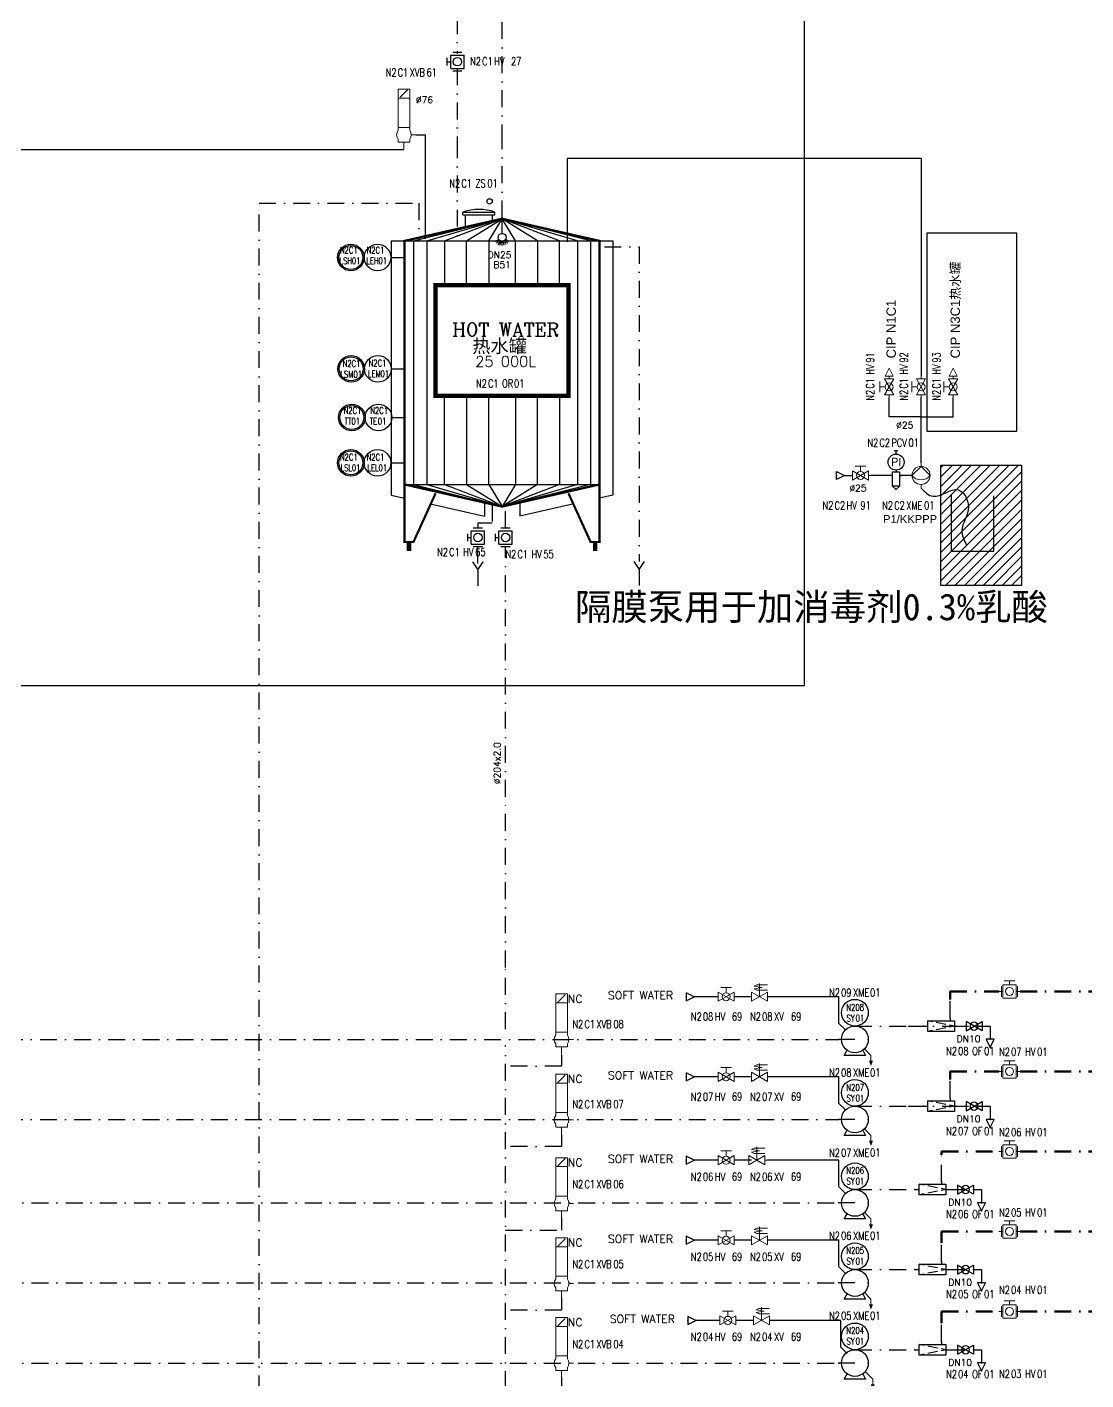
# Model space of a CAD drawing. Header units: inches. Extents: x 23035 to 25275, y 24242 to 25664.
# Drawn here: x 24376 to 24773, y 24727 to 25234 of the extents above; entities that cross this region are included whole.
import ezdxf
from ezdxf.enums import TextEntityAlignment as Align

# ---------------------------------------------------------------- set-up
doc = ezdxf.new("R2010")
doc.units = ezdxf.units.IN
doc.header["$MEASUREMENT"] = 0
for name, pattern in [('ACAD_ISO02W100', [15, 12, -3]), ('DASHDOT', [25.4, 12.7, -6.35, 0, -6.35]), ('DASHDOT2', [12.7, 6.35, -3.175, 0, -3.175])]:
    doc.linetypes.add(name, pattern=pattern)
for name, color, linetype, lineweight in [('11 Pipe Air Instrument', 3, 'Continuous', 30), ('17 Pipe CIP', 4, 'DASHDOT2', 50), ('19 Pipe Process', 30, 'Continuous', 30), ('31 Equipment', 7, 'Continuous', 9), ('40 TXT Data', 7, 'Continuous', 9), ('41 TITLE', 7, 'Continuous', 9), ('43 TXT English', 7, 'Continuous', 9)]:
    doc.layers.add(name, color=color, linetype=linetype, lineweight=lineweight)
for name, color, linetype in [('Concentrated Liquid pipe', 1, 'Continuous'), ('CUVERIE', 7, 'Continuous'), ('FUTUR', 253, 'DASHDOT'), ('LIBELLE-INSTRUM', 7, 'Continuous'), ('MATERIEL-DIVERS', 7, 'Continuous'), ('PHASE I', 8, 'Continuous'), ('POMPES', 7, 'Continuous'), ('REPERES', 7, 'Continuous'), ('Skid', 5, 'Continuous'), ('techn-data', 7, 'Continuous'), ('TEXTES', 7, 'Continuous'), ('TUYAUTERIE-EAU UTILITES FROIDE', 142, 'Continuous'), ('TUYAUTERIE-EGOUT', 32, 'Continuous'), ('TUYAUTERIE-GAZ', 3, 'Continuous'), ('TUYAUTERIE-NEP', 4, 'DASHDOT2'), ('TUYAUTERIE-NEP (CONCENTRES + DETERGENTS)', 1, 'Continuous'), ('TUYAUTERIE-PROCESS', 30, 'Continuous'), ('TXT_ENG', 7, 'Continuous'), ('TXT_FR', 7, 'Continuous'), ('VANNES', 7, 'Continuous'), ('客户提供', 3, 'Continuous')]:
    doc.layers.add(name, color=color, linetype=linetype)
doc.layers.get('REPERES').off()
doc.styles.add('ROMANC', font='romanc')
doc.styles.add('ROMANS', font='ROMANS.SHX')
doc.styles.get("Standard").update_dxf_attribs({"font": 'arial.ttf'})

# ---------------------------------------------------------------- blocks, each defined once
blk = doc.blocks.new('SFILT')
at = {"color": 7}
for p, q in [((-10, 0), (-8.33, 0)), ((1.67, 2), (-8.33, 2)), ((-8.33, 2), (-8.33, -2)), ((-6.5, 1.63), (-8.33, 2)), ((-1.5, 0.63), (-5.17, 1.37)), ((1.67, 0), (-0.17, 0.37)), ((1.67, 0), (-0.17, -0.37)), ((1.67, -2), (1.67, 2)), ((-6.5, -1.63), (-8.33, -2)), ((-8.33, -2), (1.67, -2)), ((-1.5, -0.63), (-5.17, -1.37)), ((0, -3), (0, -2))]:
    blk.add_line(p, q, dxfattribs=at)
at = {"color": 7, "extrusion": (-1, 0, 0)}
blk.add_point((-10, 0), dxfattribs=at)
at = {"color": 7, "extrusion": (0, -1, 0)}
blk.add_point((0, -3), dxfattribs=at)
blk = doc.blocks.new('INSTR-M-L-SY')
at = {"layer": 'MATERIEL-DIVERS', "color": 7}
blk.add_circle((0, 0), 5, dxfattribs=at)
blk = doc.blocks.new('PUMPCENP')
at = {"color": 7}
for p, q in [((0, 0), (-6, 0)), ((-4.04, -6), (-2.93, -4.05)), ((2.92, -4.06), (3.99, -6)), ((3.99, -6), (-4.04, -6))]:
    blk.add_line(p, q, dxfattribs=at)
blk.add_circle((0, 0), 5, dxfattribs=at)
at = {"color": 7, "extrusion": (-1, 0, 0)}
blk.add_point((-6, 0), dxfattribs=at)
at = {"color": 7, "extrusion": (1, 0, 0)}
blk.add_point((0, 5), dxfattribs=at)
at = {"color": 7, "extrusion": (0, 1, 0)}
blk.add_point((5, 0), dxfattribs=at)
blk = doc.blocks.new('APV-VLV-SSEAT-SW41-3')
at = {"layer": '31 Equipment', "ltscale": 38}
for p, q in [((1.25, 15.25), (-1.25, 12.75)), ((-2, 2.5), (-2, 1.5)), ((2, 2.5), (2, 1.5)), ((2.5, 0), (4, 0)), ((-2, -2.5), (-2, -1.5)), ((2, -2.5), (-2, -2.5)), ((-2, -2.5), (2, -2.5)), ((0, -2.5), (0, -5)), ((2, -2.5), (2, -1.5))]:
    blk.add_line(p, q, dxfattribs=at)
for points in [[(-2, 12.5), (2, 12.5), (2, 15.5), (-2, 15.5)], [(-2, 2.5), (2, 2.5), (2, 12.5), (-2, 12.5)]]:
    blk.add_lwpolyline(points, close=True, dxfattribs=at)
for start, end in [(143.1301, 216.8699), (323.1301, 36.8699)]:
    blk.add_arc((0, 0), 2.5, start, end, dxfattribs=at)
blk = doc.blocks.new('APV-PMP-GEN-FLUSH-1')
at = {"layer": '31 Equipment', "color": 7}
for p, q in [((-3.54, 3.54), (-6, 6)), ((5.99, -6), (3.53, -3.54))]:
    blk.add_line(p, q, dxfattribs=at)
at = {"layer": '31 Equipment', "linetype": 'ACAD_ISO02W100', "ltscale": 38}
blk.add_line((6, -6), (6, -8), dxfattribs=at)
at = {"layer": '31 Equipment'}
blk.add_lwpolyline([(6, -10, 0, 1.5, 0), (6, -8, 1.5, 1.5, 0)], format="xyseb", dxfattribs=at)
blk = doc.blocks.new('FLE23')
at = {"color": 7}
for p, q in [((0, -1.5), (0, 1.5)), ((0, 1.5), (3, 0)), ((3, 0), (0, -1.5))]:
    blk.add_line(p, q, dxfattribs=at)
at = {"layer": 'MATERIEL-DIVERS', "color": 2}
for p in [(0, 0), (3, 0)]:
    blk.add_point(p, dxfattribs=at)
at = {"layer": 'MATERIEL-DIVERS', "color": 7, "extrusion": (-1, 0, 0)}
blk.add_point((0, 0), dxfattribs=at)
at = {"layer": 'MATERIEL-DIVERS', "color": 7, "extrusion": (1, 0, 0)}
blk.add_point((3, 0), dxfattribs=at)
blk = doc.blocks.new('APV-VLVM-BALL-KHV+MF-1')
at = {"layer": '31 Equipment', "ltscale": 38}
for p, q in [((-3, 0), (-4, 0)), ((3, 0), (4, 0))]:
    blk.add_line(p, q, dxfattribs=at)
at = {"layer": '31 Equipment'}
for p, q in [((-3, 1.734), (-3, -1.734)), ((-3, -1.734), (3, 1.734)), ((3, -1.734), (-3, 1.734)), ((-2, 3.5), (2, 3.5)), ((0, 1.5), (0, 3.5)), ((3, 1.734), (3, -1.734))]:
    blk.add_line(p, q, dxfattribs=at)
blk.add_circle((0, 0), 1.5, dxfattribs=at)
blk = doc.blocks.new('VALVBALL')
at = {"color": 7}
for p, q in [((-3, 1.734), (-3, -1.734)), ((-3, -1.734), (3, 1.734)), ((3, -1.734), (-3, 1.734)), ((3, 1.734), (3, -1.734))]:
    blk.add_line(p, q, dxfattribs=at)
blk.add_circle((0, 0), 1.5, dxfattribs=at)
at = {"color": 7, "extrusion": (-1, 0, 0)}
blk.add_point((-3, 0), dxfattribs=at)
at = {"color": 7, "extrusion": (1, 0, 0)}
blk.add_point((3, 0), dxfattribs=at)
blk = doc.blocks.new('trou')
at = {"layer": 'CUVERIE'}
for p, q in [((-6, 4), (-6, 5)), ((-6, 5), (6, 5)), ((-6, 4), (6, 4)), ((-5, -1), (-5, 4)), ((5, 4), (5, 1)), ((6, 4), (6, 5))]:
    blk.add_line(p, q, dxfattribs=at)
blk.add_arc((0, -12.5), 18.5, 71.0754, 108.9246, dxfattribs=at)
blk = doc.blocks.new('INSTR-F-L-LS')
at = {"layer": 'MATERIEL-DIVERS'}
for radius in [5, 4.5]:
    blk.add_circle((0, 0), radius, dxfattribs=at)
at = {"layer": 'LIBELLE-INSTRUM', "style": 'ROMANS', "width": 0.8}
blk.add_attdef('LS?', text='', height=3, dxfattribs=at).set_placement((0, 0), align=Align.MIDDLE)
blk = doc.blocks.new('INSTR-M-L-LE')
at = {"color": 7, "extrusion": (0, -1, 0)}
blk.add_point((0, -10), dxfattribs=at)
at = {"layer": 'MATERIEL-DIVERS', "color": 7}
blk.add_line((0, -5), (0, -10), dxfattribs=at)
blk.add_circle((0, 0), 5, dxfattribs=at)
at = {"layer": 'LIBELLE-INSTRUM', "style": 'ROMANS', "width": 0.8}
blk.add_attdef('LE?', text='', height=3, dxfattribs=at).set_placement((0, 0), align=Align.MIDDLE)
blk = doc.blocks.new('DP')
at = {"color": 5}
blk.add_circle((0, 0), 1, dxfattribs=at)
blk = doc.blocks.new('VALVBUTT A BRIDES')
at = {"layer": 'VANNES'}
for p, q in [((-3.5, -1.73), (-3.5, 1.74)), ((-2.5, 2.5), (-2.5, -2.5)), ((-2.5, 2.5), (2.5, 2.5)), ((-1.4, 3.77), (1.4, 3.77)), ((0, 3.77), (0, 2.5)), ((2.5, 2.5), (2.5, -2.5)), ((3.5, -1.73), (3.5, 1.74)), ((-2.5, -2.5), (2.5, -2.5))]:
    blk.add_line(p, q, dxfattribs=at)
blk.add_circle((0, 0), 1.6, dxfattribs=at)
blk = doc.blocks.new('INSTR-F-L-TT')
at = {"layer": 'MATERIEL-DIVERS'}
for radius in [5, 4.5]:
    blk.add_circle((0, 0), radius, dxfattribs=at)
blk = doc.blocks.new('INSTR-M-L-TE')
at = {"color": 7, "extrusion": (0, -1, 0)}
blk.add_point((0, -10), dxfattribs=at)
at = {"layer": 'MATERIEL-DIVERS', "color": 7}
blk.add_line((0, -5), (0, -10), dxfattribs=at)
blk.add_circle((0, 0), 5, dxfattribs=at)
at = {"layer": 'LIBELLE-INSTRUM', "style": 'ROMANS', "width": 0.8, "flags": 8}
blk.add_attdef('TE', text='', height=3, dxfattribs=at).set_placement((0, 0), align=Align.MIDDLE)
blk = doc.blocks.new('SPB')
at = {"color": 7}
for p, q in [((0, -6), (0, 0)), ((-2.598, -9), (-1.302, -8.25)), ((-2.124, -9.624), (-1.062, -8.562)), ((-1.5, -10.098), (-0.75, -8.802)), ((-0.774, -10.398), (-0.39, -8.952)), ((0, -10.5), (0, -9)), ((0.774, -10.398), (0.39, -8.952)), ((1.5, -10.098), (0.75, -8.802)), ((2.124, -9.624), (1.062, -8.562)), ((2.598, -9), (1.302, -8.25))]:
    blk.add_line(p, q, dxfattribs=at)
blk.add_circle((0, -7.5), 1.5, dxfattribs=at)
at = {"color": 7, "extrusion": (0, 1, 0)}
blk.add_point((0, 0), dxfattribs=at)
blk = doc.blocks.new('12M3I')
at = {"color": 7}
for p, q in [((-33.2, 116.2), (0, 124.5)), ((-28.22, 116.2), (0, 124.5)), ((-21.58, 116.2), (0, 124.5)), ((-13.28, 116.2), (0, 124.5)), ((-4.98, 116.2), (0, 124.5)), ((4.98, 116.2), (0, 124.5)), ((13.28, 116.2), (0, 124.5)), ((21.58, 116.2), (0, 124.5)), ((28.22, 116.2), (0, 124.5)), ((33.2, 116.2), (0, 124.5)), ((-41.5, 116.2), (41.5, 116.2)), ((-41.5, 116.2), (-41.5, 20.92)), ((-33.2, 116.2), (-33.2, 24.9)), ((-28.22, 116.2), (-28.22, 24.9)), ((-21.58, 116.2), (-21.58, 99.6)), ((-13.28, 99.6), (-13.28, 116.2)), ((-4.98, 116.2), (-4.98, 99.6)), ((4.98, 99.6), (4.98, 116.2)), ((13.28, 116.2), (13.28, 99.6)), ((21.58, 99.6), (21.58, 116.2)), ((28.22, 116.2), (28.22, 24.9)), ((33.2, 116.2), (33.2, 24.9)), ((41.5, 116.2), (41.5, 20.92)), ((-21.58, 24.9), (-21.58, 58.1)), ((-13.28, 58.1), (-13.28, 24.9)), ((-4.98, 24.9), (-4.98, 58.1)), ((4.98, 58.1), (4.98, 24.9)), ((13.28, 24.9), (13.28, 58.1)), ((21.58, 58.1), (21.58, 24.9)), ((-41.5, 20.92), (-36.55, 19.8)), ((-36.52, 24.9), (36.52, 24.9)), ((-33.2, 24.9), (0, 16.6)), ((-28.22, 24.9), (0, 16.6)), ((-21.58, 24.9), (0, 16.6)), ((-13.28, 24.9), (0, 16.6)), ((-4.98, 24.9), (0, 16.6)), ((33.2, 24.9), (0, 16.6)), ((28.22, 24.9), (0, 16.6)), ((21.58, 24.9), (0, 16.6)), ((13.28, 24.9), (0, 16.6)), ((4.98, 24.9), (0, 16.6)), ((41.5, 20.92), (36.55, 19.8)), ((-26.36, 17.48), (-6.64, 13)), ((-6.64, 18.26), (-6.64, 13)), ((6.64, 18.26), (6.64, 13)), ((26.36, 17.48), (6.64, 13))]:
    blk.add_line(p, q, dxfattribs=at)
for points, const_width in [([(-24.9, 21.58), (-33.2, 3.32), (-36.52, 3.32), (-36.52, 116.2), (0, 124.5), (36.52, 116.2), (36.52, 3.32), (33.2, 3.32), (24.9, 21.58)], 0.83), ([(-36.52, 24.9), (0, 16.6), (36.52, 24.9)], 0.83), ([(-34.86, 3.32), (-34.86, 0)], 1.66), ([(34.86, 3.32), (34.86, 0)], 1.66)]:
    blk.add_lwpolyline(points, dxfattribs=dict(at, const_width=const_width))
at = {"color": 7, "const_width": 1.66}
blk.add_lwpolyline([(-24.9, 99.6), (24.9, 99.6), (24.9, 58.1), (-24.9, 58.1)], close=True, dxfattribs=at)
at = {"layer": 'TUYAUTERIE-PROCESS', "color": 7, "extrusion": (0, 1, 0)}
blk.add_point((0, 125), dxfattribs=at)
at = {"layer": 'TUYAUTERIE-PROCESS', "color": 2}
for p in [(0, 125), (0, 16.6)]:
    blk.add_point(p, dxfattribs=at)
at = {"layer": 'TUYAUTERIE-PROCESS', "color": 7, "extrusion": (0, -1, 0)}
blk.add_point((0, 16.6), dxfattribs=at)
at = {"layer": 'MATERIEL-DIVERS'}
blk.add_blockref('SPB', (0, 125), dxfattribs=at)
blk = doc.blocks.new('APV-VLV-SOLV-22-1')
at = {"layer": '31 Equipment', "ltscale": 38}
for p, q in [((-3, 0), (-4, 0)), ((3, 0), (4, 0))]:
    blk.add_line(p, q, dxfattribs=at)
at = {"layer": '31 Equipment'}
for p, q in [((-3, 1.734), (-3, -1.734)), ((-3, -1.734), (3, 1.734)), ((3, -1.734), (-3, 1.734)), ((3, 1.734), (3, -1.734))]:
    blk.add_line(p, q, dxfattribs=at)
at = {"layer": '31 Equipment', "linetype": 'ACAD_ISO02W100', "ltscale": 38}
for p, q in [((-1, 4.5), (-2, 4)), ((-2, 4), (1, 3.5)), ((-2, 3), (1, 3.5)), ((-1, 2.5), (-2, 3)), ((3, 4.5), (-1, 4.5)), ((3, 2.5), (-1, 2.5)), ((0, 0), (0, 5))]:
    blk.add_line(p, q, dxfattribs=at)
blk = doc.blocks.new('APV-VLVM-BFLY-SVS-1')
at = {"layer": '31 Equipment', "ltscale": 38}
for p, q in [((-2.5, 0), (-4, 0)), ((2.5, 2.5), (-2.5, 2.5)), ((-2.5, 2.5), (-2.5, -2.5)), ((-2, 4), (2, 4)), ((0, 2.5), (0, 4)), ((2.5, -2.5), (2.5, 2.5)), ((2.5, 0), (4, 0)), ((-2.5, -2.5), (2.5, -2.5))]:
    blk.add_line(p, q, dxfattribs=at)
at = {"layer": '31 Equipment'}
for p, q in [((-3, 2), (-3, -2)), ((3, -2), (3, 2))]:
    blk.add_line(p, q, dxfattribs=at)
at = {"layer": '31 Equipment', "ltscale": 38}
blk.add_circle((0, 0), 1.5, dxfattribs=at)
blk = doc.blocks.new('REPNORM1')
at = {"layer": 'TEXTES', "style": 'ROMANS', "width": 0.75}
for tag, p in [('ZONE', (-9.75, -1.25)), ('SOUSZONE', (-5.25, -1.25)), ('ELEMENT', (-0.75, -1.25)), ('NUM', (5.59, -1.22))]:
    blk.add_attdef(tag, p, '', height=3, dxfattribs=at)
blk = doc.blocks.new('REPINS2')
at = {"layer": 'TEXTES', "style": 'ROMANS', "width": 0.7}
for tag, p in [('ZONE', (-3.35, 0.8)), ('SOUSZONE', (0.05, 0.8)), ('NUM', (0.7, -2.6))]:
    blk.add_attdef(tag, p, '', height=2.5, dxfattribs=at)
blk.add_attdef('ELEMENT', text='', height=2.5, dxfattribs=at).set_placement((-1.56, -2.59), align=Align.CENTER)
blk = doc.blocks.new('REPNORM')
at = {"layer": 'TEXTES', "style": 'ROMANS', "width": 0.75}
for tag, p in [('ZONE', (-9.75, -1.25)), ('SOUSZONE', (-5.25, -1.25)), ('ELEMENT', (0, -1.25)), ('NUM', (4.5, -1.25))]:
    blk.add_attdef(tag, p, '', height=3, dxfattribs=at)
blk = doc.blocks.new('REPINS')
at = {"layer": 'TEXTES', "style": 'ROMANS', "width": 0.75}
for tag, p in [('ZONE', (-3.3, 1)), ('SOUSZONE', (0.1, 1)), ('NUM', (0.2, -3))]:
    blk.add_attdef(tag, p, '', height=2.5, dxfattribs=at)
blk.add_attdef('ELEMENT', text='', height=2.5, dxfattribs=at).set_placement((-0.2, -3), align=Align.RIGHT)
blk = doc.blocks.new('APV-PMP-GEN-MEMB-1')
at = {"layer": '31 Equipment', "ltscale": 38}
for p, q in [((-5, 0), (-7, 0)), ((5, 0), (0, 5)), ((5, 0), (0, -5)), ((5, 0), (7, 0))]:
    blk.add_line(p, q, dxfattribs=at)
blk.add_circle((0, 0), 5, dxfattribs=at)
at = {"layer": '31 Equipment'}
blk.add_arc((3.75, 0), 6.25, 126.8699, 233.1301, dxfattribs=at)
blk = doc.blocks.new('FLE23-A')
at = {"color": 7}
for p, q in [((0, 1.5), (-3, 0)), ((-3, 0), (0, -1.5)), ((0, -1.5), (0, 1.5))]:
    blk.add_line(p, q, dxfattribs=at)
at = {"layer": 'MATERIEL-DIVERS', "color": 7, "extrusion": (-1, 0, 0)}
blk.add_point((-3, 0), dxfattribs=at)
at = {"layer": 'MATERIEL-DIVERS', "color": 2}
for p in [(-3, 0), (0, 0)]:
    blk.add_point(p, dxfattribs=at)
at = {"layer": 'MATERIEL-DIVERS', "color": 7, "extrusion": (1, 0, 0)}
blk.add_point((0, 0), dxfattribs=at)
blk = doc.blocks.new('DETR12MODIF')
at = {"layer": 'MATERIEL-DIVERS', "color": 7}
for p, q in [((-0.67, 9.33), (0.67, 9.33)), ((0, 8), (0, 9.33)), ((-1.33, 0), (-2, 0)), ((-1.33, -4), (-1.33, 1.33)), ((-1.33, 1.33), (1.33, 1.33)), ((1.33, 1.33), (1.33, -4)), ((1.33, 0), (2, 0)), ((-1.33, -4), (0, -5.33)), ((1.33, -4), (-1.33, -4)), ((0, -5.33), (1.33, -4))]:
    blk.add_line(p, q, dxfattribs=at)
at = {"layer": 'MATERIEL-DIVERS'}
blk.add_line((0, 2), (0, 1.33), dxfattribs=at)
blk.add_circle((0, 5), 3, dxfattribs=at)
at = {"layer": 'MATERIEL-DIVERS', "style": 'ROMANS'}
blk.add_text('PI', height=3, dxfattribs=at).set_placement((0, 5), align=Align.MIDDLE)
blk = doc.blocks.new('APV-SIGN-ARW-FLOW-1')
at = {"layer": '31 Equipment'}
for p, q in [((-1.5, -1.5), (-1.5, 1.5)), ((-1.5, 1.5), (1.5, 0)), ((1.5, 0), (-1.5, -1.5))]:
    blk.add_line(p, q, dxfattribs=at)

msp = doc.modelspace()

# ---------------------------------------------------------------- hatches: boundary and pattern name
at = {"layer": '客户提供', "linetype": 'ByBlock'}
h = msp.add_hatch(dxfattribs=at)
h.set_pattern_fill('ANSI31', color=256, scale=20)
h.paths.add_polyline_path([(24718.78, 25069.65), (24749.02, 25069.65), (24749.02, 25024.59), (24718.78, 25024.59)])

# ---------------------------------------------------------------- linework, layer by layer
msp.add_lwpolyline([(24722.62, 25058.47), (24722.62, 25037.42), (24738.67, 25037.42), (24738.67, 25058.14)])
at = {"layer": '11 Pipe Air Instrument', "ltscale": 0.1}
for p, q in [((24700.65, 25065.82), (24692.66, 25065.82)), ((24707.94, 25065.82), (24703.37, 25065.82))]:
    msp.add_line(p, q, dxfattribs=at)
at = {"layer": '17 Pipe CIP'}
for p, q in [((24722.2, 24869.42), (24722.2, 24872.42)), ((24722.2, 24872.42), (24740.5, 24872.42)), ((24748.5, 24872.42), (24837.13, 24872.42)), ((24722.2, 24839.42), (24722.2, 24842.42)), ((24722.2, 24842.42), (24740.5, 24842.42)), ((24748.5, 24842.42), (24868.76, 24842.42)), ((24719.03, 24811.1), (24719.03, 24812.42)), ((24719.03, 24812.42), (24740.5, 24812.42)), ((24748.5, 24812.42), (24899.04, 24812.42)), ((24719.03, 24778.1), (24719.03, 24782.42)), ((24719.03, 24782.42), (24740.5, 24782.42)), ((24748.5, 24782.42), (24926.11, 24782.53)), ((24719.03, 24748.1), (24719.03, 24752.42)), ((24719.03, 24752.42), (24740.5, 24752.42)), ((24748.5, 24752.42), (24953.59, 24752.42))]:
    msp.add_line(p, q, dxfattribs=at)
at = {"layer": 'Concentrated Liquid pipe'}
msp.add_spline([(24711.34, 25061.07), (24715.85, 25057.99), (24725.28, 25060.43), (24729.12, 25054.15), (24726.66, 25045.08), (24728.25, 25039.89)], degree=3, dxfattribs=at)
at = {"layer": 'PHASE I'}
msp.add_lwpolyline([(24713.52, 25156.62), (24713.52, 25082.43), (24747.21, 25082.43), (24747.21, 25156.62), (24713.52, 25156.62)], dxfattribs=at)
at = {"layer": 'Skid'}
msp.add_lwpolyline([(24623.7, 24293.98), (24623.7, 24458.64), (25275.36, 24458.64), (25275.36, 25604.76), (23202.27, 25608.55), (23202.27, 25290.87), (24667.51, 25287.08), (24667.51, 24986.98), (23313.6, 24986.98), (23313.6, 24331.82), (24491.91, 24331.82), (24491.91, 24293.98), (24623.7, 24293.98)], dxfattribs=at)
at = {"layer": 'TUYAUTERIE-EAU UTILITES FROIDE'}
for p, q in [((24521.98, 25193.54), (24525.67, 25193.54)), ((24525.67, 25154.54), (24525.67, 25193.54)), ((23226.32, 25187.68), (24517.58, 25188.04)), ((24635.29, 24870.42), (24626.29, 24870.42)), ((24647.86, 24870.42), (24641.29, 24870.42)), ((24680.58, 24870.42), (24653.86, 24870.42)), ((24680.58, 24860.42), (24680.58, 24870.42)), ((24635.29, 24840.42), (24626.29, 24840.42)), ((24647.86, 24840.42), (24641.29, 24840.42)), ((24680.58, 24840.42), (24653.86, 24840.42)), ((24680.58, 24830.42), (24680.58, 24840.42)), ((24635.29, 24809.1), (24626.29, 24809.1)), ((24647.86, 24809.1), (24641.29, 24809.1)), ((24680.58, 24809.1), (24653.86, 24809.1)), ((24680.58, 24799.1), (24680.58, 24809.1)), ((24635.29, 24779.1), (24626.29, 24779.1)), ((24647.86, 24779.1), (24641.29, 24779.1)), ((24680.58, 24779.1), (24653.86, 24779.1)), ((24680.58, 24769.1), (24680.58, 24779.1)), ((24635.95, 24749.1), (24626.95, 24749.1)), ((24648.52, 24749.1), (24641.95, 24749.1)), ((24681.24, 24749.1), (24654.52, 24749.1)), ((24681.24, 24739.1), (24681.24, 24749.1))]:
    msp.add_line(p, q, dxfattribs=at)
at = {"layer": 'TUYAUTERIE-EGOUT'}
msp.add_line((24545.29, 25032.76), (24545.29, 25039.04), dxfattribs=at)
at = {"layer": 'TUYAUTERIE-GAZ'}
msp.add_line((24682.44, 25065.82), (24685.66, 25065.82), dxfattribs=at)
at = {"layer": 'TUYAUTERIE-NEP'}
for p, q in [((24537.57, 25570.43), (24537.57, 25223.83)), ((24554.33, 25191.04), (24554.33, 25556.4)), ((24537.57, 25218.42), (24537.57, 25191.04)), ((24537.57, 25191.04), (24537.57, 25155.59)), ((24554.33, 25162.54), (24554.33, 25191.04)), ((24463.26, 24478.91), (24463.26, 25167.86)), ((24463.26, 25167.86), (24523.12, 25167.86)), ((24523.12, 25167.86), (24523.12, 25153.65)), ((24592.67, 25151.54), (24605.67, 25151.54)), ((24605.67, 25151.54), (24605.67, 25033.54)), ((24550.64, 25054.96), (24550.64, 25047.99)), ((24550.64, 25047.99), (24545.29, 25047.99)), ((24545.29, 25047.99), (24545.29, 25046.04)), ((24555.67, 25046.04), (24555.67, 25052.54)), ((24555.67, 24945.31), (24555.67, 25039.04)), ((24543.29, 25033.47), (24545.29, 25030.47)), ((24545.29, 25030.47), (24547.29, 25033.47)), ((24603.67, 25033.54), (24605.67, 25030.54)), ((24605.67, 25030.54), (24607.67, 25033.54)), ((24545.29, 25030.47), (24545.29, 25024.47)), ((24605.67, 25030.54), (24605.67, 25024.54)), ((24555.67, 24881.42), (24555.67, 24945.31)), ((24555.67, 24858.31), (24555.67, 24882.31)), ((24722.2, 24862.42), (24722.2, 24869.42)), ((24686.58, 24859.42), (24711.58, 24859.42)), ((24706.5, 24859.42), (24737.2, 24859.42)), ((24723.86, 24859.42), (24728.2, 24859.42)), ((24734.2, 24859.42), (24737.2, 24859.42)), ((24737.2, 24859.42), (24737.2, 24854.46)), ((24099.58, 24854.42), (24680.58, 24854.42)), ((24555.67, 24621.3), (24555.67, 24852.31)), ((24576.65, 24848.69), (24576.65, 24844.39)), ((24576.67, 24844.39), (24555.67, 24844.39)), ((24722.2, 24832.42), (24722.2, 24839.42)), ((24099.58, 24824.42), (24680.58, 24824.42)), ((24686.58, 24829.42), (24711.58, 24829.42)), ((24706.5, 24829.42), (24737.2, 24829.42)), ((24723.86, 24829.42), (24728.2, 24829.42)), ((24734.2, 24829.42), (24737.2, 24829.42)), ((24737.2, 24829.42), (24737.2, 24824.46)), ((24576.67, 24814.28), (24555.67, 24814.28)), ((24576.65, 24818.78), (24576.65, 24814.28)), ((24719.03, 24801.1), (24719.03, 24811.1)), ((24686.58, 24798.1), (24711.58, 24798.1)), ((24720.7, 24798.1), (24725.03, 24798.1)), ((24721.58, 24798.1), (24734.03, 24798.1)), ((24731.03, 24798.1), (24734.03, 24798.1)), ((24734.03, 24798.1), (24734.03, 24793.14)), ((24096.42, 24793.1), (24680.58, 24793.1)), ((24576.65, 24787.46), (24576.65, 24782.96)), ((24555.65, 24782.96), (24576.65, 24782.96)), ((24719.03, 24771.1), (24719.03, 24778.1)), ((24686.58, 24768.1), (24711.58, 24768.1)), ((24720.7, 24768.1), (24725.03, 24768.1)), ((24721.58, 24768.1), (24734.03, 24768.1)), ((24731.03, 24768.1), (24734.03, 24768.1)), ((24734.03, 24768.1), (24734.03, 24763.14)), ((24096.42, 24763.1), (24680.58, 24763.1)), ((24576.65, 24757.43), (24576.65, 24752.93)), ((24576.65, 24752.93), (24555.65, 24752.93)), ((24719.03, 24741.1), (24719.03, 24748.1)), ((24096.42, 24733.1), (24680.58, 24733.1)), ((24686.58, 24738.1), (24711.58, 24738.1)), ((24720.7, 24738.1), (24725.03, 24738.1)), ((24721.58, 24738.1), (24734.03, 24738.1)), ((24731.03, 24738.1), (24734.03, 24738.1)), ((24734.03, 24738.1), (24734.03, 24733.14)), ((24576.65, 24727.57), (24576.65, 24723.07))]:
    msp.add_line(p, q, dxfattribs=at)
at = {"layer": 'TUYAUTERIE-NEP (CONCENTRES + DETERGENTS)'}
for p, q in [((24578.83, 25153.36), (24578.83, 25184.72)), ((24699.4, 25087.76), (24699.4, 25094.99)), ((24711.34, 25087.76), (24711.34, 25095.19)), ((24723.42, 25087.76), (24723.42, 25094.99)), ((24711.34, 25087.76), (24723.42, 25087.76))]:
    msp.add_line(p, q, dxfattribs=at)
for points in [[(24578.83, 25184.72), (24711.34, 25184.72), (24711.34, 25102.99)], [(24711.34, 25070.57), (24711.34, 25087.76), (24699.4, 25087.76)]]:
    msp.add_lwpolyline(points, dxfattribs=at)
at = {"layer": '客户提供', "linetype": 'ByBlock'}
msp.add_lwpolyline([(24718.78, 25069.65), (24749.02, 25069.65), (24749.02, 25069.65), (24749.02, 25069.65), (24749.02, 25024.59), (24718.78, 25024.59)], close=True, dxfattribs=at)

# ---------------------------------------------------------------- block references
at = {"layer": '19 Pipe Process'}
msp.add_blockref('12M3I', (24554.33, 25037.54), dxfattribs=at)
at = {"layer": '31 Equipment', "rotation": 90}
for name, p in [('APV-SIGN-ARW-FLOW-1', (24699.4, 25104.49)), ('APV-SIGN-ARW-FLOW-1', (24723.42, 25104.49)), ('APV-VLVM-BALL-KHV+MF-1', (24699.4, 25098.99)), ('APV-VLVM-BALL-KHV+MF-1', (24711.34, 25098.99)), ('APV-VLVM-BALL-KHV+MF-1', (24723.42, 25098.99))]:
    msp.add_blockref(name, p, dxfattribs=at)
at = {"layer": '31 Equipment', "xscale": -1}
for p in [(24688.66, 25065.82), (24638.29, 24870.42), (24638.29, 24840.42), (24638.29, 24809.1), (24638.29, 24779.1), (24638.95, 24749.1)]:
    msp.add_blockref('APV-VLVM-BALL-KHV+MF-1', p, dxfattribs=at)
at = {"layer": '31 Equipment'}
for name, p in [('APV-VLV-SOLV-22-1', (24650.86, 24870.42)), ('APV-VLVM-BFLY-SVS-1', (24744.5, 24872.42)), ('APV-PMP-GEN-FLUSH-1', (24686.58, 24854.42)), ('APV-VLV-SOLV-22-1', (24650.86, 24840.42)), ('APV-VLVM-BFLY-SVS-1', (24744.5, 24842.42)), ('APV-PMP-GEN-FLUSH-1', (24686.58, 24824.42)), ('APV-VLVM-BFLY-SVS-1', (24744.5, 24812.42)), ('APV-VLV-SOLV-22-1', (24649.86, 24809.1)), ('APV-PMP-GEN-FLUSH-1', (24686.58, 24793.1)), ('APV-VLV-SOLV-22-1', (24650.86, 24779.1)), ('APV-VLVM-BFLY-SVS-1', (24744.5, 24782.42)), ('APV-PMP-GEN-FLUSH-1', (24686.58, 24763.1)), ('APV-VLV-SOLV-22-1', (24651.52, 24749.1)), ('APV-VLVM-BFLY-SVS-1', (24744.5, 24752.42)), ('APV-PMP-GEN-FLUSH-1', (24687.24, 24733.1))]:
    msp.add_blockref(name, p, dxfattribs=at)
at = {"layer": 'FUTUR', "linetype": 'DASHDOT', "xscale": 1.100000000000362, "yscale": 1.100000000000362, "zscale": 1.100000000000362}
msp.add_blockref('APV-VLV-SSEAT-SW41-3', (24576.65, 24854.39), dxfattribs=at)
at = {"layer": 'FUTUR', "linetype": 'DASHDOT'}
msp.add_blockref('INSTR-M-L-SY', (24686.58, 24864.42), dxfattribs=at)
at = {"layer": 'FUTUR', "linetype": 'DASHDOT', "xscale": -1, "rotation": 180}
msp.add_blockref('SFILT', (24722.2, 24859.42), dxfattribs=at)
at = {"layer": 'MATERIEL-DIVERS'}
for name, p in [('DP', (24549.67, 25168.54)), ('trou', (24545.67, 25159.54)), ('INSTR-F-L-LS', (24497.67, 25147.54)), ('INSTR-F-L-LS', (24497.81, 25105.76)), ('INSTR-F-L-TT', (24498.02, 25087.54)), ('INSTR-F-L-LS', (24497.67, 25070.54)), ('DETR12MODIF', (24702, 25065.82)), ('INSTR-M-L-SY', (24686.58, 24803.1)), ('INSTR-M-L-SY', (24686.58, 24773.1)), ('INSTR-M-L-SY', (24686.58, 24743.1))]:
    msp.add_blockref(name, p, dxfattribs=at)
at = {"layer": 'MATERIEL-DIVERS', "rotation": 90}
for name, p in [('INSTR-M-L-LE', (24507.67, 25147.54)), ('INSTR-M-L-LE', (24507.81, 25105.76)), ('INSTR-M-L-TE', (24508.02, 25087.54)), ('INSTR-M-L-LE', (24507.67, 25070.54))]:
    msp.add_blockref(name, p, dxfattribs=at)
at = {"layer": 'MATERIEL-DIVERS', "xscale": -1}
for name, p, rotation in [('FLE23', (24623.29, 24870.42), 180), ('FLE23', (24737.2, 24854.44), 90), ('FLE23', (24623.29, 24840.42), 180), ('SFILT', (24722.2, 24829.42), 180), ('FLE23', (24737.2, 24824.44), 90), ('FLE23', (24623.29, 24809.1), 180), ('SFILT', (24719.03, 24798.1), 180), ('FLE23', (24734.03, 24793.12), 90), ('FLE23', (24623.29, 24779.1), 180), ('SFILT', (24719.03, 24768.1), 180), ('FLE23', (24734.03, 24763.12), 90), ('FLE23', (24623.95, 24749.1), 180), ('SFILT', (24719.03, 24738.1), 180), ('FLE23', (24734.03, 24733.12), 90)]:
    msp.add_blockref(name, p, dxfattribs=dict(at, rotation=rotation))
at = {"layer": 'POMPES', "xscale": 0.6785856000010995, "yscale": 0.6785856000010995, "zscale": 0.6785856000010995, "rotation": 90}
msp.add_blockref('APV-PMP-GEN-MEMB-1', (24711.34, 25065.82), dxfattribs=at)
at = {"layer": 'POMPES'}
for p in [(24686.58, 24854.42), (24686.58, 24824.42), (24686.58, 24793.1), (24686.58, 24763.1), (24686.58, 24733.1)]:
    msp.add_blockref('PUMPCENP', p, dxfattribs=at)
at = {"layer": 'REPERES'}
for name, p, values in [('REPNORM1', (24552.12, 25220.8), {'ZONE': 'N2', 'SOUSZONE': 'C1', 'ELEMENT': 'HV', 'NUM': '27'}), ('REPNORM1', (24520.47, 25216.61), {'ZONE': 'N2', 'SOUSZONE': 'C1', 'ELEMENT': 'XVB', 'NUM': '61'}), ('REPNORM', (24544.33, 25175.04), {'ZONE': 'N2', 'SOUSZONE': 'C1', 'ELEMENT': 'ZS', 'NUM': '01'}), ('REPNORM', (24554.33, 25100.04), {'ZONE': 'N2', 'SOUSZONE': 'C1', 'ELEMENT': 'OR', 'NUM': '01'}), ('REPNORM', (24539.78, 25036.86), {'ZONE': 'N2', 'SOUSZONE': 'C1', 'ELEMENT': 'HV', 'NUM': '65'}), ('REPNORM', (24565.33, 25036.04), {'ZONE': 'N2', 'SOUSZONE': 'C1', 'ELEMENT': 'HV', 'NUM': '55'}), ('REPNORM1', (24686.65, 24871.7), {'ZONE': 'N2', 'SOUSZONE': '09', 'ELEMENT': 'XME', 'NUM': '01'}), ('REPINS', (24686.65, 24864.17), {'ZONE': 'N2', 'SOUSZONE': '08', 'ELEMENT': 'SY', 'NUM': '01'}), ('REPNORM1', (24590.47, 24859.89), {'ZONE': 'N2', 'SOUSZONE': 'C1', 'ELEMENT': 'XVB', 'NUM': '08'}), ('REPNORM1', (24634.87, 24862.69), {'ZONE': 'N2', 'SOUSZONE': '08', 'ELEMENT': 'HV', 'NUM': '69'}), ('REPNORM1', (24657.04, 24862.69), {'ZONE': 'N2', 'SOUSZONE': '08', 'ELEMENT': 'XV', 'NUM': '69'}), ('REPNORM', (24730.51, 24849.81), {'ZONE': 'N2', 'SOUSZONE': '08', 'ELEMENT': 'OF', 'NUM': '01'}), ('REPNORM1', (24686.65, 24841.7), {'ZONE': 'N2', 'SOUSZONE': '08', 'ELEMENT': 'XME', 'NUM': '01'}), ('REPINS', (24686.65, 24834.17), {'ZONE': 'N2', 'SOUSZONE': '07', 'ELEMENT': 'SY', 'NUM': '01'}), ('REPNORM1', (24590.47, 24829.89), {'ZONE': 'N2', 'SOUSZONE': 'C1', 'ELEMENT': 'XVB', 'NUM': '07'}), ('REPNORM1', (24634.87, 24832.69), {'ZONE': 'N2', 'SOUSZONE': '07', 'ELEMENT': 'HV', 'NUM': '69'}), ('REPNORM1', (24657.04, 24832.69), {'ZONE': 'N2', 'SOUSZONE': '07', 'ELEMENT': 'XV', 'NUM': '69'}), ('REPNORM', (24730.51, 24819.81), {'ZONE': 'N2', 'SOUSZONE': '07', 'ELEMENT': 'OF', 'NUM': '01'}), ('REPNORM1', (24686.65, 24811.7), {'ZONE': 'N2', 'SOUSZONE': '07', 'ELEMENT': 'XME', 'NUM': '01'}), ('REPNORM1', (24634.87, 24802.69), {'ZONE': 'N2', 'SOUSZONE': '06', 'ELEMENT': 'HV', 'NUM': '69'}), ('REPNORM1', (24657.04, 24802.69), {'ZONE': 'N2', 'SOUSZONE': '06', 'ELEMENT': 'XV', 'NUM': '69'}), ('REPINS', (24686.65, 24803.03), {'ZONE': 'N2', 'SOUSZONE': '06', 'ELEMENT': 'SY', 'NUM': '01'}), ('REPNORM1', (24590.47, 24799.89), {'ZONE': 'N2', 'SOUSZONE': 'C1', 'ELEMENT': 'XVB', 'NUM': '06'}), ('REPNORM', (24730.51, 24788.67), {'ZONE': 'N2', 'SOUSZONE': '06', 'ELEMENT': 'OF', 'NUM': '01'}), ('REPNORM1', (24686.65, 24780.56), {'ZONE': 'N2', 'SOUSZONE': '06', 'ELEMENT': 'XME', 'NUM': '01'}), ('REPNORM1', (24634.87, 24772.69), {'ZONE': 'N2', 'SOUSZONE': '05', 'ELEMENT': 'HV', 'NUM': '69'}), ('REPNORM1', (24657.04, 24772.69), {'ZONE': 'N2', 'SOUSZONE': '05', 'ELEMENT': 'XV', 'NUM': '69'}), ('REPINS', (24686.65, 24773.03), {'ZONE': 'N2', 'SOUSZONE': '05', 'ELEMENT': 'SY', 'NUM': '01'}), ('REPNORM1', (24590.47, 24769.93), {'ZONE': 'N2', 'SOUSZONE': 'C1', 'ELEMENT': 'XVB', 'NUM': '05'}), ('REPNORM', (24730.51, 24758.67), {'ZONE': 'N2', 'SOUSZONE': '05', 'ELEMENT': 'OF', 'NUM': '01'}), ('REPNORM1', (24686.65, 24750.56), {'ZONE': 'N2', 'SOUSZONE': '05', 'ELEMENT': 'XME', 'NUM': '01'}), ('REPNORM1', (24634.87, 24742.69), {'ZONE': 'N2', 'SOUSZONE': '04', 'ELEMENT': 'HV', 'NUM': '69'}), ('REPNORM1', (24657.04, 24742.69), {'ZONE': 'N2', 'SOUSZONE': '04', 'ELEMENT': 'XV', 'NUM': '69'}), ('REPINS', (24686.65, 24743.03), {'ZONE': 'N2', 'SOUSZONE': '04', 'ELEMENT': 'SY', 'NUM': '01'}), ('REPNORM1', (24590.47, 24739.93), {'ZONE': 'N2', 'SOUSZONE': 'C1', 'ELEMENT': 'XVB', 'NUM': '04'}), ('REPNORM', (24730.51, 24728.67), {'ZONE': 'N2', 'SOUSZONE': '04', 'ELEMENT': 'OF', 'NUM': '01'})]:
    msp.add_blockref(name, p, dxfattribs=at).add_auto_attribs(values)
ref = msp.add_blockref('REPINS2', (24497.33, 25148.04), dxfattribs=at)
ref.add_attrib('ZONE', 'N2', (24493.53, 25149.04), dxfattribs={"layer": 'TEXTES', "height": 2.5, "style": 'ROMANS', "width": 0.75})
ref.add_attrib('SOUSZONE', 'C1', (24496.93, 25149.04), dxfattribs={"layer": 'TEXTES', "height": 2.5, "style": 'ROMANS', "width": 0.75})
ref.add_attrib('ELEMENT', 'LSH', dxfattribs={"layer": 'TEXTES', "height": 2.5, "style": 'ROMANS', "width": 0.75}).set_placement((24498.13, 25145.04), align=Align.RIGHT)
ref.add_attrib('NUM', '01', (24498.03, 25145.04), dxfattribs={"layer": 'TEXTES', "height": 2.5, "style": 'ROMANS', "width": 0.75})
ref = msp.add_blockref('REPINS2', (24507.33, 25148.04), dxfattribs=at)
ref.add_attrib('ZONE', 'N2', (24503.53, 25149.04), dxfattribs={"layer": 'TEXTES', "height": 2.5, "style": 'ROMANS', "width": 0.75})
ref.add_attrib('SOUSZONE', 'C1', (24506.93, 25149.04), dxfattribs={"layer": 'TEXTES', "height": 2.5, "style": 'ROMANS', "width": 0.75})
ref.add_attrib('ELEMENT', 'LEH', dxfattribs={"layer": 'TEXTES', "height": 2.5, "style": 'ROMANS', "width": 0.75}).set_placement((24508.13, 25145.04), align=Align.RIGHT)
ref.add_attrib('NUM', '01', (24508.03, 25145.04), dxfattribs={"layer": 'TEXTES', "height": 2.5, "style": 'ROMANS', "width": 0.75})
ref = msp.add_blockref('REPINS2', (24498.37, 25105.47), dxfattribs=at)
ref.add_attrib('ZONE', 'N2', (24494.57, 25106.47), dxfattribs={"layer": 'TEXTES', "height": 2.5, "style": 'ROMANS', "width": 0.75})
ref.add_attrib('SOUSZONE', 'C1', (24497.97, 25106.47), dxfattribs={"layer": 'TEXTES', "height": 2.5, "style": 'ROMANS', "width": 0.75})
ref.add_attrib('ELEMENT', 'LSM', dxfattribs={"layer": 'TEXTES', "height": 2.5, "style": 'ROMANS', "width": 0.75}).set_placement((24498.63, 25102.47), align=Align.RIGHT)
ref.add_attrib('NUM', '01', (24498.62, 25102.47), dxfattribs={"layer": 'TEXTES', "height": 2.5, "style": 'ROMANS', "width": 0.75})
ref = msp.add_blockref('REPINS2', (24508.09, 25105.69), dxfattribs=at)
ref.add_attrib('ZONE', 'N2', (24504.29, 25106.69), dxfattribs={"layer": 'TEXTES', "height": 2.5, "style": 'ROMANS', "width": 0.75})
ref.add_attrib('SOUSZONE', 'C1', (24507.69, 25106.69), dxfattribs={"layer": 'TEXTES', "height": 2.5, "style": 'ROMANS', "width": 0.75})
ref.add_attrib('ELEMENT', 'LEM', dxfattribs={"layer": 'TEXTES', "height": 2.5, "style": 'ROMANS', "width": 0.75}).set_placement((24508.89, 25102.69), align=Align.RIGHT)
ref.add_attrib('NUM', '01', (24508.79, 25102.69), dxfattribs={"layer": 'TEXTES', "height": 2.5, "style": 'ROMANS', "width": 0.75})
for p, rotation, values in [((24692.48, 25103.6), 90, {'ZONE': 'N2', 'SOUSZONE': 'C1', 'ELEMENT': 'HV', 'NUM': '91'}), ((24705.13, 25103.6), 90, {'ZONE': 'N2', 'SOUSZONE': 'C1', 'ELEMENT': 'HV', 'NUM': '92'}), ((24717.38, 25103.6), 90, {'ZONE': 'N2', 'SOUSZONE': 'C1', 'ELEMENT': 'HV', 'NUM': '93'}), ((24750.36, 24849.51), 7.601981207608164e-05, {'ZONE': 'N2', 'SOUSZONE': '07', 'ELEMENT': 'HV', 'NUM': '01'}), ((24750.36, 24819.39), 7.601981207608164e-05, {'ZONE': 'N2', 'SOUSZONE': '06', 'ELEMENT': 'HV', 'NUM': '01'}), ((24750.36, 24789.27), 7.601981207608164e-05, {'ZONE': 'N2', 'SOUSZONE': '05', 'ELEMENT': 'HV', 'NUM': '01'}), ((24750.36, 24760.25), 7.601981207608164e-05, {'ZONE': 'N2', 'SOUSZONE': '04', 'ELEMENT': 'HV', 'NUM': '01'}), ((24750.36, 24728.78), 7.601981207608164e-05, {'ZONE': 'N2', 'SOUSZONE': '03', 'ELEMENT': 'HV', 'NUM': '01'})]:
    msp.add_blockref('REPNORM', p, dxfattribs=dict(at, rotation=rotation)).add_auto_attribs(values)
ref = msp.add_blockref('REPINS2', (24498.71, 25087.88), dxfattribs=at)
ref.add_attrib('ZONE', 'N2', (24494.91, 25088.88), dxfattribs={"layer": 'TEXTES', "height": 2.5, "style": 'ROMANS', "width": 0.75})
ref.add_attrib('SOUSZONE', 'C1', (24498.31, 25088.88), dxfattribs={"layer": 'TEXTES', "height": 2.5, "style": 'ROMANS', "width": 0.75})
ref.add_attrib('ELEMENT', 'TT', dxfattribs={"layer": 'TEXTES', "height": 2.5, "style": 'ROMANS', "width": 0.75}).set_placement((24497.87, 25084.88), align=Align.RIGHT)
ref.add_attrib('NUM', '01', (24497.87, 25084.88), dxfattribs={"layer": 'TEXTES', "height": 2.5, "style": 'ROMANS', "width": 0.75})
ref = msp.add_blockref('REPINS2', (24508.71, 25087.88), dxfattribs=at)
ref.add_attrib('ZONE', 'N2', (24504.91, 25088.88), dxfattribs={"layer": 'TEXTES', "height": 2.5, "style": 'ROMANS', "width": 0.75})
ref.add_attrib('SOUSZONE', 'C1', (24508.31, 25088.88), dxfattribs={"layer": 'TEXTES', "height": 2.5, "style": 'ROMANS', "width": 0.75})
ref.add_attrib('ELEMENT', 'TE', dxfattribs={"layer": 'TEXTES', "height": 2.5, "style": 'ROMANS', "width": 0.75}).set_placement((24507.52, 25084.88), align=Align.RIGHT)
ref.add_attrib('NUM', '01', (24507.75, 25084.88), dxfattribs={"layer": 'TEXTES', "height": 2.5, "style": 'ROMANS', "width": 0.75})
ref = msp.add_blockref('REPNORM1', (24701, 25077.83), dxfattribs=at)
ref.add_attrib('ZONE', 'N2', (24691.25, 25076.58), dxfattribs={"layer": 'TEXTES', "height": 3, "style": 'ROMANS', "width": 0.75})
ref.add_attrib('SOUSZONE', 'C2', (24695.75, 25076.58), dxfattribs={"layer": 'TEXTES', "height": 3, "style": 'ROMANS', "width": 0.75})
ref.add_attrib('ELEMENT', 'PCV', (24700.25, 25076.58), dxfattribs={"layer": 'TEXTES', "height": 3, "style": 'ROMANS', "width": 0.75})
ref.add_attrib('NUM', '01', (24706.67, 25076.61), dxfattribs={"layer": 'TEXTES', "height": 3, "style": 'ROMANS', "width": 0.75})
ref = msp.add_blockref('REPINS2', (24497.33, 25070.42), dxfattribs=at)
ref.add_attrib('ZONE', 'N2', (24493.53, 25071.42), dxfattribs={"layer": 'TEXTES', "height": 2.5, "style": 'ROMANS', "width": 0.75})
ref.add_attrib('SOUSZONE', 'C1', (24496.93, 25071.42), dxfattribs={"layer": 'TEXTES', "height": 2.5, "style": 'ROMANS', "width": 0.75})
ref.add_attrib('ELEMENT', 'LSL', dxfattribs={"layer": 'TEXTES', "height": 2.5, "style": 'ROMANS', "width": 0.75}).set_placement((24498.13, 25067.42), align=Align.RIGHT)
ref.add_attrib('NUM', '01', (24498.03, 25067.42), dxfattribs={"layer": 'TEXTES', "height": 2.5, "style": 'ROMANS', "width": 0.75})
ref = msp.add_blockref('REPINS2', (24507.33, 25070.42), dxfattribs=at)
ref.add_attrib('ZONE', 'N2', (24503.53, 25071.42), dxfattribs={"layer": 'TEXTES', "height": 2.5, "style": 'ROMANS', "width": 0.75})
ref.add_attrib('SOUSZONE', 'C1', (24506.93, 25071.42), dxfattribs={"layer": 'TEXTES', "height": 2.5, "style": 'ROMANS', "width": 0.75})
ref.add_attrib('ELEMENT', 'LEL', dxfattribs={"layer": 'TEXTES', "height": 2.5, "style": 'ROMANS', "width": 0.75}).set_placement((24508.13, 25067.42), align=Align.RIGHT)
ref.add_attrib('NUM', '01', (24508.03, 25067.42), dxfattribs={"layer": 'TEXTES', "height": 2.5, "style": 'ROMANS', "width": 0.75})
ref = msp.add_blockref('REPNORM1', (24684.19, 25054.29), dxfattribs=at)
ref.add_attrib('ZONE', 'N2', (24674.44, 25053.04), dxfattribs={"layer": 'TEXTES', "height": 3, "style": 'ROMANS', "width": 0.75})
ref.add_attrib('SOUSZONE', 'C2', (24678.94, 25053.04), dxfattribs={"layer": 'TEXTES', "height": 3, "style": 'ROMANS', "width": 0.75})
ref.add_attrib('ELEMENT', 'HV', (24683.44, 25053.04), dxfattribs={"layer": 'TEXTES', "height": 3, "style": 'ROMANS', "width": 0.75})
ref.add_attrib('NUM', '91', (24688.61, 25053.07), dxfattribs={"layer": 'TEXTES', "height": 3, "style": 'ROMANS', "width": 0.75})
ref = msp.add_blockref('REPNORM1', (24706.55, 25054.29), dxfattribs=at)
ref.add_attrib('ZONE', 'N2', (24696.8, 25053.04), dxfattribs={"layer": 'TEXTES', "height": 3, "style": 'ROMANS', "width": 0.75})
ref.add_attrib('SOUSZONE', 'C2', (24701.3, 25053.04), dxfattribs={"layer": 'TEXTES', "height": 3, "style": 'ROMANS', "width": 0.75})
ref.add_attrib('ELEMENT', 'XME', (24705.8, 25053.04), dxfattribs={"layer": 'TEXTES', "height": 3, "style": 'ROMANS', "width": 0.75})
ref.add_attrib('NUM', '01', (24712.52, 25053.07), dxfattribs={"layer": 'TEXTES', "height": 3, "style": 'ROMANS', "width": 0.75})
at = {"layer": 'TUYAUTERIE-GAZ', "xscale": -1}
msp.add_blockref('FLE23-A', (24679.68, 25065.82), dxfattribs=at)
at = {"layer": 'TUYAUTERIE-NEP'}
msp.add_blockref('INSTR-M-L-SY', (24686.58, 24834.42), dxfattribs=at)
at = {"layer": 'TUYAUTERIE-NEP', "xscale": 1.100000000000362, "yscale": 1.100000000000362, "zscale": 1.100000000000362}
for p in [(24576.65, 24792.96), (24576.65, 24762.93), (24576.65, 24733.07)]:
    msp.add_blockref('APV-VLV-SSEAT-SW41-3', p, dxfattribs=at)
at = {"layer": 'VANNES', "rotation": 90}
for p in [(24537.58, 25220.92), (24545.3, 25042.54), (24555.67, 25042.54)]:
    msp.add_blockref('VALVBUTT A BRIDES', p, dxfattribs=at)
at = {"layer": 'VANNES', "xscale": 1.100000000000362, "yscale": 1.100000000000362, "zscale": 1.100000000000362}
for p in [(24517.58, 25193.54), (24576.65, 24824.28)]:
    msp.add_blockref('APV-VLV-SSEAT-SW41-3', p, dxfattribs=at)
at = {"layer": 'VANNES', "xscale": -1}
for p in [(24731.2, 24859.42), (24731.2, 24829.42), (24728.03, 24798.1), (24728.03, 24768.1), (24728.03, 24738.1)]:
    msp.add_blockref('VALVBALL', p, dxfattribs=at)

# ---------------------------------------------------------------- texts
at = {"layer": '40 TXT Data', "style": 'ROMANS'}
for s, p in [('DN25', (24548.96, 25147.27)), ('DN10', (24724.73, 24853.42)), ('DN10', (24724.73, 24823.42)), ('DN10', (24721.56, 24792.1)), ('DN10', (24721.56, 24762.1)), ('DN10', (24721.56, 24732.1))]:
    msp.add_text(s, height=2.5, dxfattribs=at).set_placement(p)
at = {"layer": '41 TITLE', "color": 1, "insert": (24581.64, 25021.54), "char_height": 10, "width": 510.7698, "attachment_point": 1}
msp.add_mtext('{\\fKaiTi|b0|i0|c134|p49;隔膜泵用于加消毒剂\\fKaiTi|b0|i0|c0|p49;0.3%\\fKaiTi|b0|i0|c134|p49;乳酸}', dxfattribs=at)
at = {"layer": '43 TXT English'}
for s, p in [('CIP N3C1热水罐', (24725.91, 25109.69)), ('CIP N1C1', (24701.9, 25109.69))]:
    msp.add_text(s, height=3.5, rotation=90, dxfattribs=at).set_placement(p)
at = {"layer": 'MATERIEL-DIVERS', "insert": (24697.11, 25050.97), "char_height": 3, "width": 20.75, "attachment_point": 1}
msp.add_mtext('P1/KKPPP', dxfattribs=at)
at = {"layer": 'techn-data', "style": 'ROMANS'}
for s, p in [('%%C76', (24525.28, 25206.6)), ('B51', (24554.37, 25144.82)), ('%%C25', (24705.23, 25084.65)), ('%%C25', (24687.72, 25061.09))]:
    msp.add_text(s, height=2.5, dxfattribs=at).set_placement(p, align=Align.MIDDLE_CENTER)
msp.add_text('%%C204x2.0', height=2.5, rotation=90, dxfattribs=at).set_placement((24552.46, 24957.96), align=Align.MIDDLE_CENTER)
at = {"layer": 'TEXTES', "style": 'ROMANS'}
for p in [(24578.96, 24868.08), (24578.96, 24838.08), (24578.96, 24806.76), (24578.96, 24776.73), (24578.96, 24746.86)]:
    msp.add_text('NC', height=3, dxfattribs=at).set_placement(p)
at = {"layer": 'TXT_ENG', "style": 'ROMANC'}
for s, height, p in [('HOT WATER', 5, (24555.67, 25120.54)), ('25 000L', 4, (24555.67, 25108.54))]:
    msp.add_text(s, height=height, dxfattribs=at).set_placement(p, align=Align.MIDDLE)
at = {"layer": 'TXT_FR', "style": 'ROMANS'}
for p in [(24594.01, 24870.94), (24594.01, 24840.94), (24594.01, 24809.62), (24594.01, 24779.62), (24594.67, 24749.62)]:
    msp.add_text('SOFT WATER', height=3, dxfattribs=at).set_placement(p, align=Align.MIDDLE_LEFT)
at = {"layer": 'TXT_FR', "insert": (24553.42, 25114.03), "char_height": 5, "width": 28.5145, "attachment_point": 5, "style": 'ROMANC'}
msp.add_mtext('{\\fSimSun|b0|i0|c134|p2;热水罐}', dxfattribs=at)

doc.saveas('drawing.dxf')
